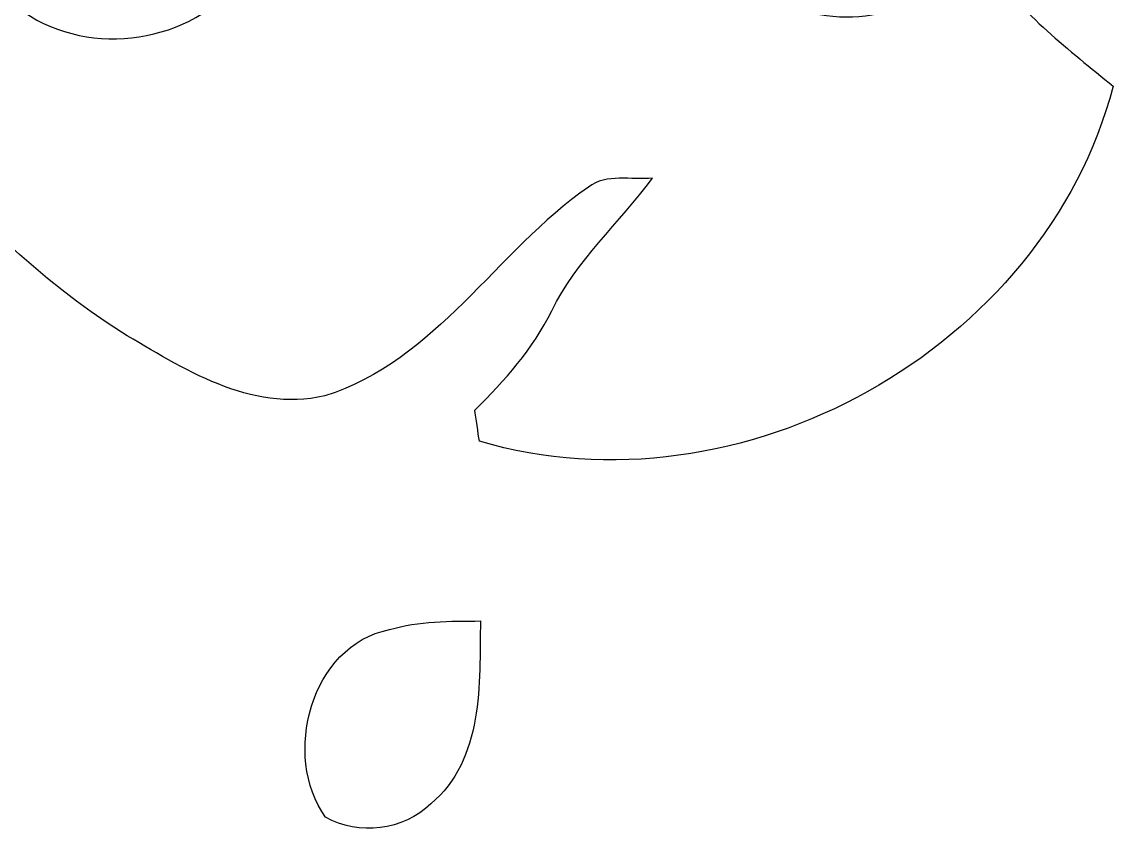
# Model space of a CAD drawing. Header units: centimetres. Extents: x -12.3 to 12.5, y -12.5 to 12.7.
# Drawn here: x -7.506 to -4.875, y -11.408 to -9.445 of the extents above; entities that cross this region are included whole.
import ezdxf

# ---------------------------------------------------------------- set-up
doc = ezdxf.new("R2010")
doc.units = ezdxf.units.CM
doc.header["$MEASUREMENT"] = 0
doc.layers.add('Camada 1', color=7, linetype='Continuous')

msp = doc.modelspace()

# ---------------------------------------------------------------- linework, layer by layer
at = {"layer": 'Camada 1', "color": 156}
for points, knots in [([(-7.83731, -7.54167), (-7.83731, -7.54167), (-7.83731, -7.54167), (-7.83731, -7.54167), (-7.83731, -7.54167), (-7.97277, -7.8807), (-8.06061, -8.24089), (-8.08389, -8.60565), (-8.08389, -8.60565), (-8.07402, -8.62047), (-8.05462, -8.65046), (-8.04474, -8.66527), (-8.04474, -8.66527), (-7.90927, -8.65786), (-7.80803, -8.55169), (-7.68526, -8.50511), (-7.68526, -8.50511), (-7.47041, -8.40775), (-7.21783, -8.48924), (-7.04179, -8.62894), (-7.04179, -8.62894), (-6.82059, -8.80321), (-6.79484, -9.17222), (-7.00088, -9.368), (-7.00088, -9.368), (-7.13351, -9.51018), (-7.38187, -9.52816), (-7.52897, -9.3994), (-7.52897, -9.3994), (-7.63305, -9.30697), (-7.65457, -9.12318), (-7.56108, -9.01734), (-7.56108, -9.01734), (-7.51416, -8.95419), (-7.42631, -8.98136), (-7.35965, -8.97254), (-7.35965, -8.97254), (-7.348, -9.07908), (-7.39775, -9.17645), (-7.41961, -9.27876), (-7.41961, -9.27876), (-7.3293, -9.37789), (-7.15822, -9.34649), (-7.05872, -9.27629), (-7.05872, -9.27629), (-6.88622, -9.0879), (-6.99698, -8.76687), (-7.19912, -8.64481), (-7.19912, -8.64481), (-7.52403, -8.44479), (-8.00664, -8.69597), (-8.05462, -9.06533), (-8.05462, -9.06533), (-7.97595, -9.53487), (-7.65986, -9.93916), (-7.26546, -10.19352), (-7.26546, -10.19352), (-7.11834, -10.27994), (-6.95501, -10.38789), (-6.77579, -10.34661), (-6.77579, -10.34661), (-6.50628, -10.2623), (-6.36269, -9.99771), (-6.14009, -9.84355), (-6.14009, -9.84355), (-6.09599, -9.81004), (-6.03673, -9.82698), (-5.98594, -9.82203), (-5.98594, -9.82203), (-6.06495, -9.93034), (-6.16937, -10.01959), (-6.22828, -10.14165), (-6.22828, -10.14165), (-6.27379, -10.23301), (-6.34118, -10.30993), (-6.41385, -10.38083), (-6.41385, -10.38083), (-6.41103, -10.39953), (-6.40574, -10.43727), (-6.40291, -10.45598), (-6.40291, -10.45598), (-5.77461, -10.64153), (-5.04225, -10.23549), (-4.87503, -9.60049), (-4.87503, -9.60049), (-4.98193, -9.51264), (-5.09235, -9.42798), (-5.17525, -9.31509), (-5.17525, -9.31509), (-5.322, -9.39411), (-5.4938, -9.48231), (-5.65996, -9.40118), (-5.65996, -9.40118), (-5.78097, -9.36837), (-5.81518, -9.24102), (-5.84763, -9.13623), (-5.84763, -9.13623), (-5.94818, -9.08543), (-6.08083, -9.02194), (-6.06424, -8.88683), (-6.06424, -8.88683), (-6.09247, -8.74006), (-5.98452, -8.63141), (-5.9316, -8.50864), (-5.9316, -8.50864), (-5.99193, -8.41728), (-6.0579, -8.33013), (-6.10904, -8.23348), (-6.10904, -8.23348), (-6.19972, -8.24159), (-6.29108, -8.24159), (-6.38174, -8.24618), (-6.38174, -8.24618), (-6.471, -8.28604), (-6.55072, -8.37742), (-6.65762, -8.34884), (-6.65762, -8.34884), (-6.84247, -8.31568), (-6.9543, -8.14634), (-7.01745, -7.98335), (-7.01745, -7.98335), (-7.18326, -8.03875), (-7.37799, -8.06626), (-7.52581, -7.95055), (-7.52581, -7.95055), (-7.6401, -7.89094), (-7.61717, -7.74982), (-7.6475, -7.64504), (-7.6475, -7.64504), (-7.70325, -7.59812), (-7.76993, -7.56778), (-7.83731, -7.54167)], [0, 0, 0, 0, 0.0294118, 0.0294118, 0.0294118, 0.0294118, 0.0588235, 0.0588235, 0.0588235, 0.0588235, 0.0882353, 0.0882353, 0.0882353, 0.0882353, 0.1176471, 0.1176471, 0.1176471, 0.1176471, 0.1470588, 0.1470588, 0.1470588, 0.1470588, 0.1764706, 0.1764706, 0.1764706, 0.1764706, 0.2058824, 0.2058824, 0.2058824, 0.2058824, 0.2352941, 0.2352941, 0.2352941, 0.2352941, 0.2647059, 0.2647059, 0.2647059, 0.2647059, 0.2941176, 0.2941176, 0.2941176, 0.2941176, 0.3235294, 0.3235294, 0.3235294, 0.3235294, 0.3529412, 0.3529412, 0.3529412, 0.3529412, 0.3823529, 0.3823529, 0.3823529, 0.3823529, 0.4117647, 0.4117647, 0.4117647, 0.4117647, 0.4411765, 0.4411765, 0.4411765, 0.4411765, 0.4705882, 0.4705882, 0.4705882, 0.4705882, 0.5, 0.5, 0.5, 0.5, 0.5294118, 0.5294118, 0.5294118, 0.5294118, 0.5588235, 0.5588235, 0.5588235, 0.5588235, 0.5882353, 0.5882353, 0.5882353, 0.5882353, 0.6176471, 0.6176471, 0.6176471, 0.6176471, 0.6470588, 0.6470588, 0.6470588, 0.6470588, 0.6764706, 0.6764706, 0.6764706, 0.6764706, 0.7058824, 0.7058824, 0.7058824, 0.7058824, 0.7352941, 0.7352941, 0.7352941, 0.7352941, 0.7647059, 0.7647059, 0.7647059, 0.7647059, 0.7941176, 0.7941176, 0.7941176, 0.7941176, 0.8235294, 0.8235294, 0.8235294, 0.8235294, 0.8529412, 0.8529412, 0.8529412, 0.8529412, 0.8823529, 0.8823529, 0.8823529, 0.8823529, 0.9117647, 0.9117647, 0.9117647, 0.9117647, 0.9411765, 0.9411765, 0.9411765, 0.9411765, 1, 1, 1, 1]), ([(-6.61952, -10.90999), (-6.61952, -10.90999), (-6.61952, -10.90999), (-6.61952, -10.90999), (-6.61952, -10.90999), (-6.81036, -10.94775), (-6.87916, -11.21445), (-6.77367, -11.36227), (-6.77367, -11.36227), (-6.6943, -11.40777), (-6.586, -11.39367), (-6.52003, -11.32981), (-6.52003, -11.32981), (-6.39268, -11.22432), (-6.40186, -11.03877), (-6.40045, -10.88918), (-6.40045, -10.88918), (-6.47381, -10.88955), (-6.54861, -10.88848), (-6.61952, -10.90999)], [0, 0, 0, 0, 0.1666667, 0.1666667, 0.1666667, 0.1666667, 0.3333333, 0.3333333, 0.3333333, 0.3333333, 0.5, 0.5, 0.5, 0.5, 0.6666667, 0.6666667, 0.6666667, 0.6666667, 1, 1, 1, 1])]:
    msp.add_open_spline(points, degree=3, knots=knots, dxfattribs=at)

doc.saveas('drawing.dxf')
